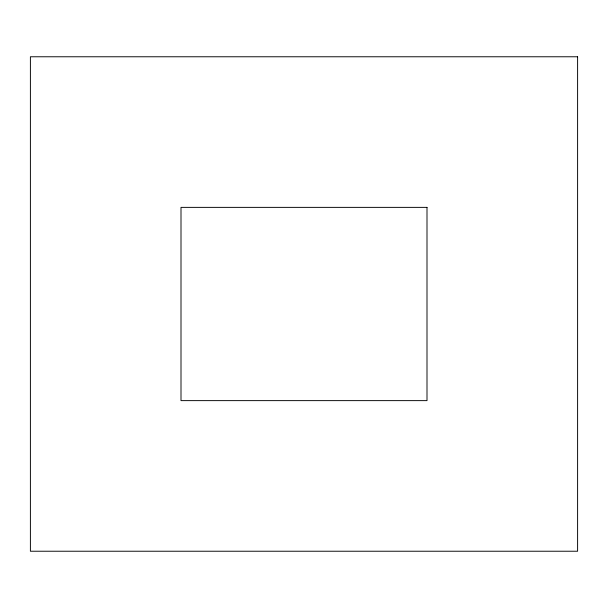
<?xml version="1.0" encoding="UTF-8"?>
<svg xmlns="http://www.w3.org/2000/svg" width="608" height="608" viewBox="0 0 608 608"><rect width="100%" height="100%" fill="white"/><g stroke="black" fill="none" stroke-linecap="round" stroke-linejoin="round"><path stroke-width="0.91" d="M577.6 56.772L30.4 56.772L30.4 551.228L577.6 551.228L577.6 56.772M426.998 207.374L181.002 207.374L181.002 400.626L426.998 400.626L426.998 207.374"/></g></svg>
